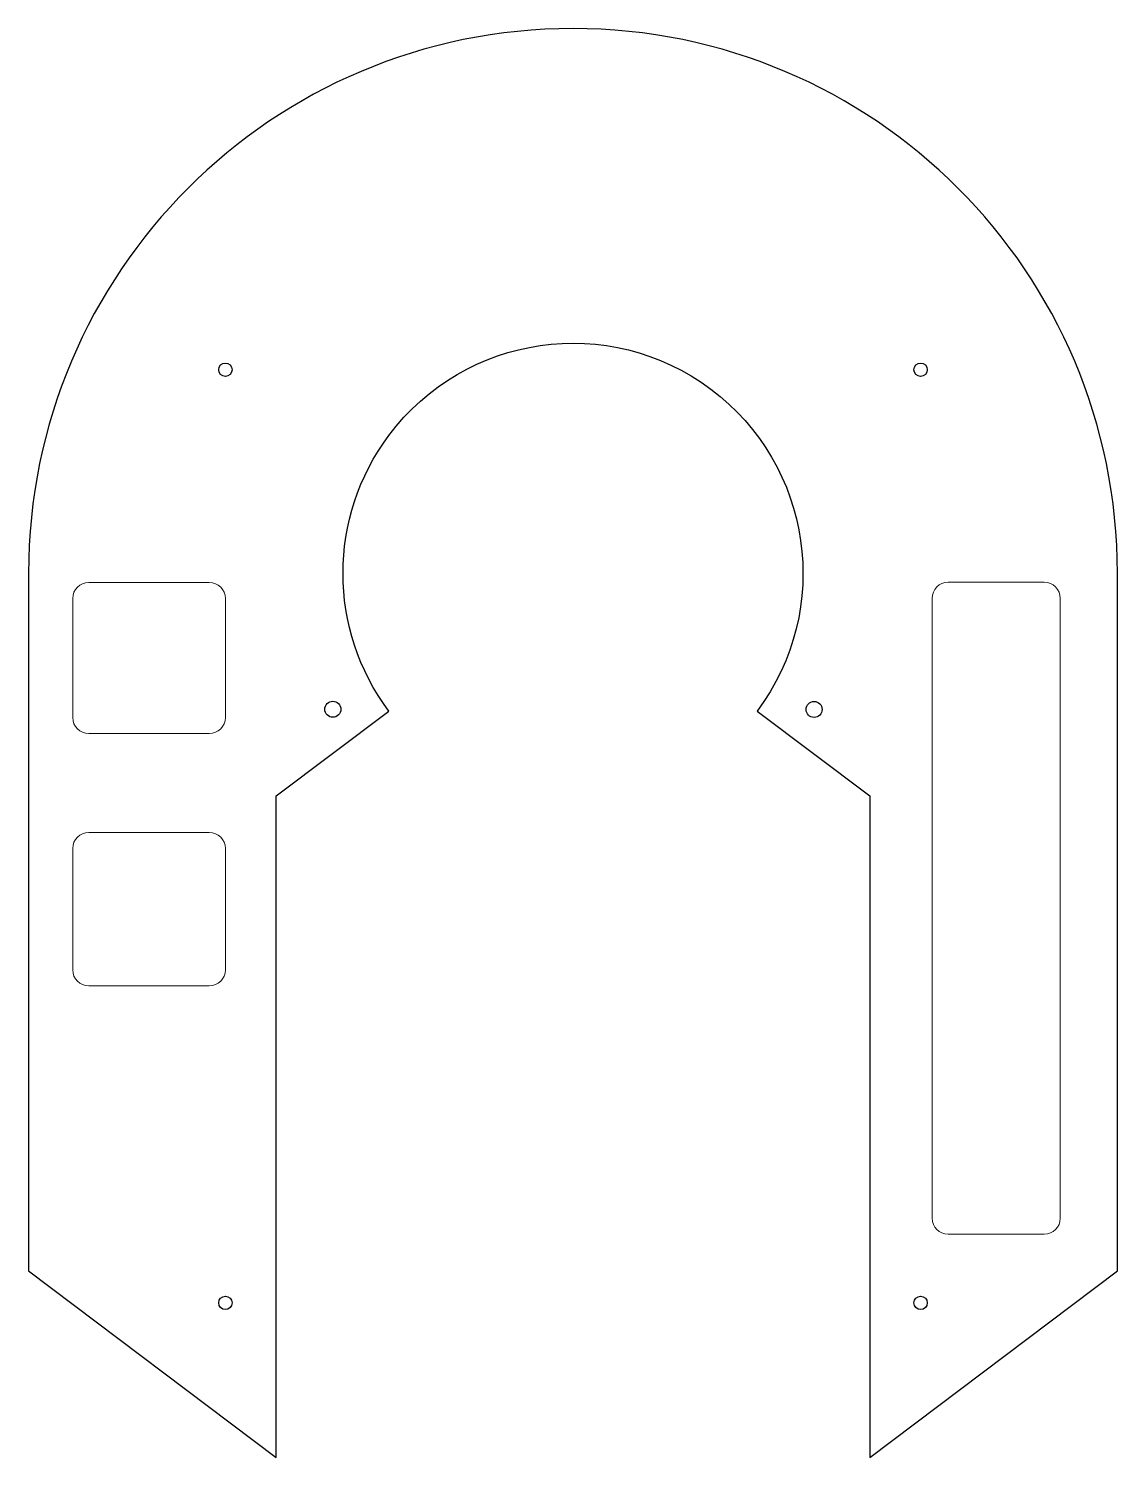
# Model space of a CAD drawing. Header units: millimetres. Extents: x 6 to 210, y -274 to -6.
import ezdxf

# ---------------------------------------------------------------- set-up
doc = ezdxf.new("R2010")
doc.units = ezdxf.units.MM
doc.header["$MEASUREMENT"] = 0
doc.layers.add('SOLARIS', color=7, linetype='Continuous', lineweight=0)

msp = doc.modelspace()

# ---------------------------------------------------------------- linework, layer by layer
at = {"layer": 'SOLARIS', "color": 18, "lineweight": 25, "true_color": 0x010101}
for centre, radius in [((43.04, -70.05), 1.25), ((173.21, -70.05), 1.25), ((63.16, -133.59), 1.5), ((153.26, -133.62), 1.5), ((43.04, -244.67), 1.25), ((173.21, -244.67), 1.25)]:
    msp.add_circle(centre, radius, dxfattribs=at)
msp.add_open_spline([(6.2, -238.65), (6.2, -238.65), (6.2, -108.15), (6.2, -108.15), (6.2, -51.85), (51.83, -6.22), (108.13, -6.22), (164.42, -6.22), (210.06, -51.85), (210.06, -108.15), (210.06, -108.15), (210.06, -238.65), (210.06, -238.65), (210.06, -238.65), (163.7, -273.58), (163.7, -273.58), (163.7, -273.58), (163.7, -149.76), (163.7, -149.76), (163.7, -149.76), (142.59, -133.95), (142.59, -133.95), (156.84, -114.92), (152.97, -87.94), (133.93, -73.68), (114.9, -59.43), (87.91, -63.31), (73.66, -82.34), (62.21, -97.64), (62.21, -118.66), (73.66, -133.95), (73.66, -133.95), (52.56, -149.76), (52.56, -149.76), (52.56, -149.76), (52.56, -273.58), (52.56, -273.58), (52.56, -273.58), (6.2, -238.65), (6.2, -238.65)], degree=3, knots=[0, 0, 0, 0, 1, 1, 1, 2, 2, 2, 3, 3, 3, 4, 4, 4, 5, 5, 5, 6, 6, 6, 7, 7, 7, 8, 8, 8, 9, 9, 9, 10, 10, 10, 11, 11, 11, 12, 12, 12, 13, 13, 13, 13], dxfattribs=at)
at = {"layer": 'SOLARIS', "color": 250, "lineweight": 20, "true_color": 0x231f20}
for points, knots in [([(17.46, -138.13), (17.46, -138.13), (40.04, -138.13), (40.04, -138.13), (41.7, -138.13), (43.04, -136.79), (43.04, -135.13), (43.04, -135.13), (43.04, -112.85), (43.04, -112.85), (43.04, -111.2), (41.7, -109.85), (40.04, -109.85), (40.04, -109.85), (17.46, -109.85), (17.46, -109.85), (15.81, -109.85), (14.46, -111.2), (14.46, -112.85), (14.46, -112.85), (14.46, -135.13), (14.46, -135.13), (14.46, -136.79), (15.81, -138.13), (17.46, -138.13)], [0, 0, 0, 0, 1, 1, 1, 2, 2, 2, 3, 3, 3, 4, 4, 4, 5, 5, 5, 6, 6, 6, 7, 7, 7, 8, 8, 8, 8]), ([(178.36, -231.82), (176.71, -231.82), (175.36, -230.48), (175.36, -228.82), (175.36, -228.82), (175.36, -176.44), (175.36, -176.44), (175.36, -176.44), (175.36, -112.82), (175.36, -112.82), (175.36, -111.17), (176.71, -109.82), (178.36, -109.82), (178.36, -109.82), (196.36, -109.82), (196.36, -109.82), (198.02, -109.82), (199.36, -111.17), (199.36, -112.82), (199.36, -112.82), (199.36, -140.71), (199.36, -140.71), (199.36, -140.71), (199.36, -228.82), (199.36, -228.82), (199.36, -230.48), (198.02, -231.82), (196.36, -231.82), (196.36, -231.82), (178.36, -231.82), (178.36, -231.82)], [0, 0, 0, 0, 1, 1, 1, 2, 2, 2, 3, 3, 3, 4, 4, 4, 5, 5, 5, 6, 6, 6, 7, 7, 7, 8, 8, 8, 9, 9, 9, 10, 10, 10, 10]), ([(43.04, -182.33), (43.04, -182.33), (43.04, -159.63), (43.04, -159.63), (43.04, -157.98), (41.7, -156.63), (40.04, -156.63), (40.04, -156.63), (17.46, -156.63), (17.46, -156.63), (15.81, -156.63), (14.46, -157.98), (14.46, -159.63), (14.46, -159.63), (14.46, -182.33), (14.46, -182.33), (14.46, -183.99), (15.81, -185.33), (17.46, -185.33), (17.46, -185.33), (40.04, -185.33), (40.04, -185.33), (41.7, -185.33), (43.04, -183.99), (43.04, -182.33)], [0, 0, 0, 0, 1, 1, 1, 2, 2, 2, 3, 3, 3, 4, 4, 4, 5, 5, 5, 6, 6, 6, 7, 7, 7, 8, 8, 8, 8])]:
    msp.add_open_spline(points, degree=3, knots=knots, dxfattribs=at)

doc.saveas('drawing.dxf')
